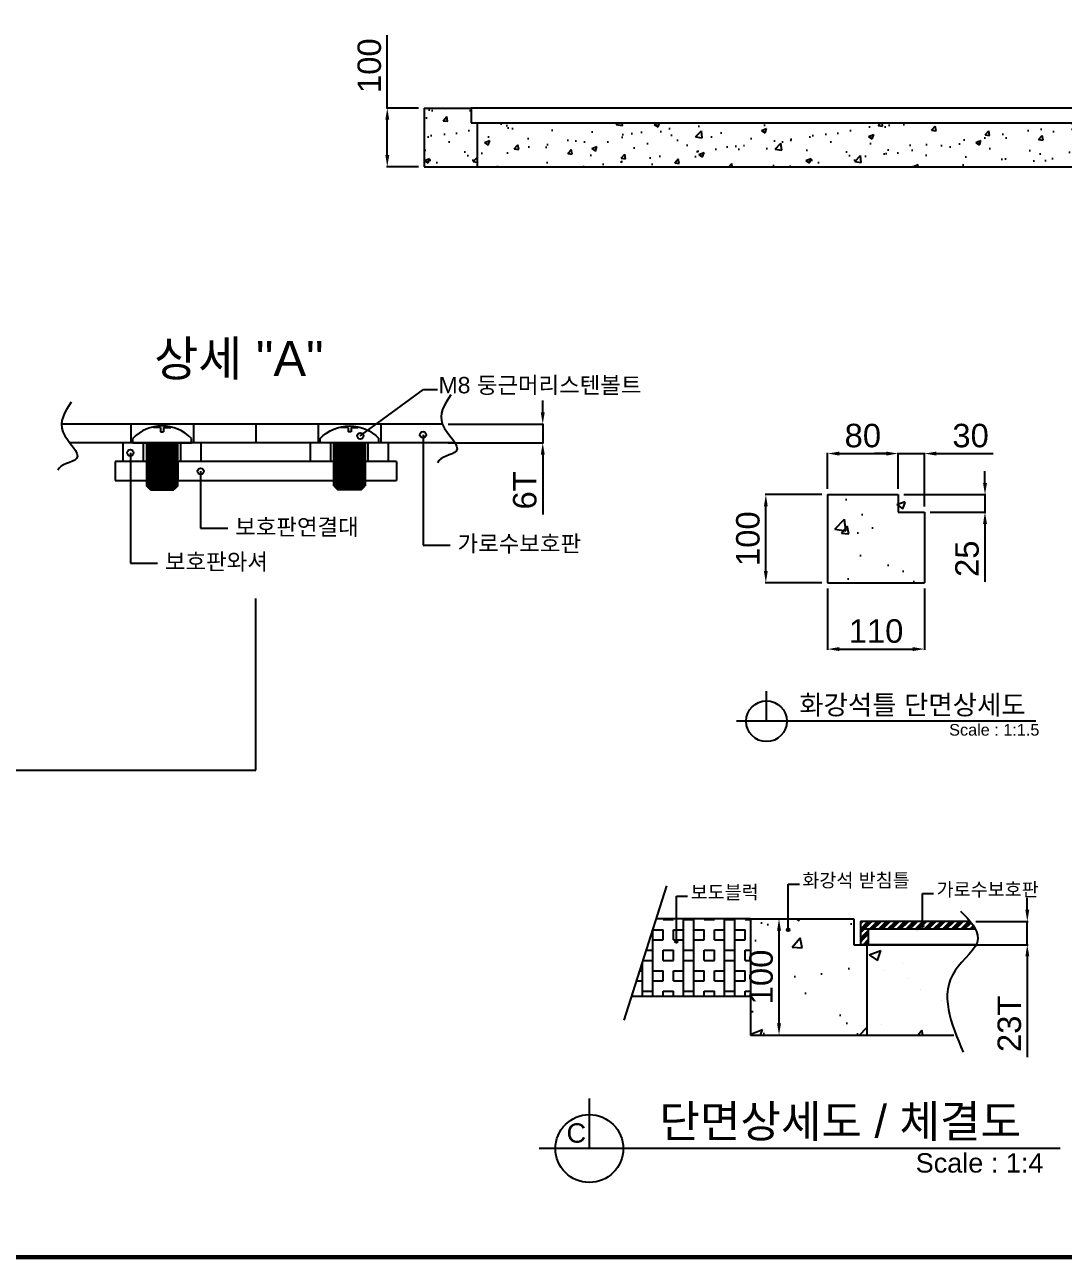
# Model space of a CAD drawing. Header units: millimetres. Extents: x 11916 to 17892, y -30913 to -26687.
# Drawn here: x 14339 to 16108, y -30774 to -28671 of the extents above; entities that cross this region are included whole.
import ezdxf
from ezdxf.enums import TextEntityAlignment as Align

# ---------------------------------------------------------------- set-up
doc = ezdxf.new("R2010")
doc.units = ezdxf.units.MM
doc.layers.add('LAYOUT', color=7, linetype='Continuous')
doc.layers.add('TEXT', color=7, linetype='Continuous')
doc.styles.get("Standard").update_dxf_attribs({"font": 'arial.ttf'})
doc.dimstyles.new('ISO-25', dxfattribs={"dimtxt": 40, "dimasz": 20, "dimexe": 1.25, "dimexo": 10, "dimgap": 10, "dimtad": 1, "dimdec": 0, "dimtxsty": 'Standard', "dimcen": 2.5, "dimclrd": 3, "dimclre": 3, "dimclrt": 3, "dimadec": 0, "dimazin": 0, "dimtfac": 1, "dimtdec": 0, "dimtmove": 0, "dimatfit": 3, "dimfxl": 0, "dimarcsym": 0})

# ---------------------------------------------------------------- blocks, each defined once
blk = doc.blocks.new('*D54')
at = {"color": 3, "lineweight": -2, "transparency": 16777216}
for p, q in [((16046.8, -30178.7), (16046.8, -30158.7)), ((15959.1, -30198.7), (16048.1, -30198.7)), ((16046.8, -30238.3), (16046.8, -30198.7)), ((15968.1, -30238.3), (16048.1, -30238.3)), ((16046.8, -30258.3), (16046.8, -30429.9))]:
    blk.add_line(p, q, dxfattribs=at)
at = {"color": 3, "transparency": 16777216}
for points in [[(16043.5, -30178.7), (16050.2, -30178.7), (16046.8, -30198.7)], [(16050.2, -30258.3), (16043.5, -30258.3), (16046.8, -30238.3)]]:
    blk.add_solid(points, dxfattribs=at)
at = {"layer": 'Defpoints', "color": 0, "transparency": 16777216}
for p in [(15949.1, -30198.7), (16046.8, -30198.7), (15958.1, -30238.3)]:
    blk.add_point(p, dxfattribs=at)
at = {"color": 3, "transparency": 16777216, "insert": (16016.4, -30373.1), "char_height": 40, "attachment_point": 5, "rotation": 90}
blk.add_mtext('23T', dxfattribs=at)
blk = doc.blocks.new('*D16')
at = {"color": 3, "lineweight": -2, "transparency": 16777216}
for p, q in [((15585.4, -30194.3), (15625.1, -30194.3)), ((15623.8, -30372.3), (15623.8, -30214.3)), ((15585.4, -30392.3), (15625.1, -30392.3))]:
    blk.add_line(p, q, dxfattribs=at)
at = {"color": 3, "transparency": 16777216}
for points in [[(15620.5, -30214.3), (15627.2, -30214.3), (15623.8, -30194.3)], [(15620.5, -30372.3), (15627.2, -30372.3), (15623.8, -30392.3)]]:
    blk.add_solid(points, dxfattribs=at)
at = {"layer": 'Defpoints', "color": 0, "transparency": 16777216}
for p in [(15575.4, -30194.3), (15623.8, -30194.3), (15575.4, -30392.3)]:
    blk.add_point(p, dxfattribs=at)
at = {"color": 3, "transparency": 16777216, "insert": (15593.4, -30293.3), "char_height": 40, "attachment_point": 5, "rotation": 90}
blk.add_mtext('100', dxfattribs=at)
blk = doc.blocks.new('*D41')
at = {"color": 3, "lineweight": -2, "transparency": 16777216}
for p, q in [((14956.3, -28813.2), (14956.3, -28688.8)), ((15009.4, -28813.2), (14955.1, -28813.2)), ((14956.3, -28893.2), (14956.3, -28833.2)), ((15009.4, -28913.2), (14955.1, -28913.2))]:
    blk.add_line(p, q, dxfattribs=at)
at = {"color": 3, "transparency": 16777216}
for points in [[(14953, -28833.2), (14959.7, -28833.2), (14956.3, -28813.2)], [(14953, -28893.2), (14959.7, -28893.2), (14956.3, -28913.2)]]:
    blk.add_solid(points, dxfattribs=at)
at = {"layer": 'Defpoints', "color": 0, "transparency": 16777216}
for p in [(14956.3, -28813.2), (15019.4, -28813.2), (15019.4, -28913.2)]:
    blk.add_point(p, dxfattribs=at)
at = {"color": 3, "transparency": 16777216, "insert": (14925.9, -28741), "char_height": 40, "attachment_point": 5, "rotation": 90}
blk.add_mtext('100', dxfattribs=at)
blk = doc.blocks.new('*D55')
at = {"color": 3, "lineweight": -2, "transparency": 16777216}
for p, q in [((-175, 264.3), (-271.6, 264.3)), ((-270.3, 134.3), (-270.3, 244.3)), ((-175, 114.3), (-271.6, 114.3))]:
    blk.add_line(p, q, dxfattribs=at)
at = {"color": 3, "transparency": 16777216}
for points in [[(-267, 244.3), (-273.6, 244.3), (-270.3, 264.3)], [(-273.6, 134.3), (-267, 134.3), (-270.3, 114.3)]]:
    blk.add_solid(points, dxfattribs=at)
at = {"layer": 'Defpoints', "color": 0, "transparency": 16777216}
for p in [(-270.3, 264.3), (-165, 264.3), (-165, 114.3)]:
    blk.add_point(p, dxfattribs=at)
at = {"color": 3, "transparency": 16777216, "insert": (-300.7, 189.3), "char_height": 40, "attachment_point": 5, "rotation": 90}
blk.add_mtext('100', dxfattribs=at)
blk = doc.blocks.new('*D56')
at = {"color": 3, "lineweight": -2, "transparency": 16777216}
for p, q in [((-165, 104.3), (-165, 0)), ((0, 104.3), (0, 0)), ((-145, 1.2), (-20, 1.2))]:
    blk.add_line(p, q, dxfattribs=at)
at = {"color": 3, "transparency": 16777216}
for points in [[(-145, 4.6), (-145, -2.1), (-165, 1.2)], [(-20, -2.1), (-20, 4.6), (0, 1.2)]]:
    blk.add_solid(points, dxfattribs=at)
at = {"layer": 'Defpoints', "color": 0, "transparency": 16777216}
for p in [(-165, 114.3), (0, 114.3), (0, 1.2)]:
    blk.add_point(p, dxfattribs=at)
at = {"color": 3, "transparency": 16777216, "insert": (-82.5, 31.7), "char_height": 40, "attachment_point": 5}
blk.add_mtext('110', dxfattribs=at)
blk = doc.blocks.new('*D57')
at = {"color": 3, "lineweight": -2, "transparency": 16777216}
for p, q in [((-165, 274.3), (-165, 335.5)), ((-145, 334.3), (-65, 334.3)), ((-45, 274.3), (-45, 335.5))]:
    blk.add_line(p, q, dxfattribs=at)
at = {"color": 3, "transparency": 16777216}
for points in [[(-145, 337.6), (-145, 330.9), (-165, 334.3)], [(-65, 330.9), (-65, 337.6), (-45, 334.3)]]:
    blk.add_solid(points, dxfattribs=at)
at = {"layer": 'Defpoints', "color": 0, "transparency": 16777216}
for p in [(-45, 334.3), (-165, 264.3), (-45, 264.3)]:
    blk.add_point(p, dxfattribs=at)
at = {"color": 3, "transparency": 16777216, "insert": (-105, 364.7), "char_height": 40, "attachment_point": 5}
blk.add_mtext('80', dxfattribs=at)
blk = doc.blocks.new('*D58')
at = {"color": 3, "lineweight": -2, "transparency": 16777216}
for p, q in [((-65, 334.3), (-85, 334.3)), ((-45, 274.3), (-45, 335.5)), ((-45, 334.3), (0, 334.3)), ((0, 244.3), (0, 335.5)), ((20, 334.3), (117.1, 334.3))]:
    blk.add_line(p, q, dxfattribs=at)
at = {"color": 3, "transparency": 16777216}
for points in [[(-65, 330.9), (-65, 337.6), (-45, 334.3)], [(20, 337.6), (20, 330.9), (0, 334.3)]]:
    blk.add_solid(points, dxfattribs=at)
at = {"layer": 'Defpoints', "color": 0, "transparency": 16777216}
for p in [(0, 334.3), (-45, 264.3), (0, 234.3)]:
    blk.add_point(p, dxfattribs=at)
at = {"color": 3, "transparency": 16777216, "insert": (78.6, 364.7), "char_height": 40, "attachment_point": 5}
blk.add_mtext('30', dxfattribs=at)
blk = doc.blocks.new('*D59')
at = {"color": 3, "lineweight": -2, "transparency": 16777216}
for p, q in [((103.1, 284.3), (103.1, 304.3)), ((-35, 264.3), (104.4, 264.3)), ((103.1, 264.3), (103.1, 234.3)), ((10, 234.3), (104.4, 234.3)), ((103.1, 214.3), (103.1, 116))]:
    blk.add_line(p, q, dxfattribs=at)
at = {"color": 3, "transparency": 16777216}
for points in [[(99.8, 284.3), (106.5, 284.3), (103.1, 264.3)], [(106.5, 214.3), (99.8, 214.3), (103.1, 234.3)]]:
    blk.add_solid(points, dxfattribs=at)
at = {"layer": 'Defpoints', "color": 0, "transparency": 16777216}
for p in [(-45, 264.3), (0, 234.3), (103.1, 234.3)]:
    blk.add_point(p, dxfattribs=at)
at = {"color": 3, "transparency": 16777216, "insert": (72.7, 155.1), "char_height": 40, "attachment_point": 5, "rotation": 90}
blk.add_mtext('25', dxfattribs=at)
blk = doc.blocks.new('A$C36924EFD')
for p, q in [((0, 45), (0, -45)), ((0, 45), (6, 45)), ((6, -45), (6, 45)), ((0, -45), (6, -45))]:
    blk.add_line(p, q)
blk = doc.blocks.new('*D40')
at = {"color": 3, "lineweight": -2, "transparency": 16777216}
for p, q in [((15221.2, -29331.5), (15221.2, -29311.5)), ((15060.1, -29351.5), (15222.5, -29351.5)), ((15221.2, -29351.5), (15221.2, -29383.4)), ((15060.1, -29383.4), (15222.5, -29383.4)), ((15221.2, -29403.4), (15221.2, -29505.4))]:
    blk.add_line(p, q, dxfattribs=at)
at = {"color": 3, "transparency": 16777216}
for points in [[(15217.9, -29331.5), (15224.6, -29331.5), (15221.2, -29351.5)], [(15224.6, -29403.4), (15217.9, -29403.4), (15221.2, -29383.4)]]:
    blk.add_solid(points, dxfattribs=at)
at = {"layer": 'Defpoints', "color": 0, "transparency": 16777216}
for p in [(15050.1, -29351.5), (15050.1, -29383.4), (15221.2, -29383.4)]:
    blk.add_point(p, dxfattribs=at)
at = {"color": 3, "transparency": 16777216, "insert": (15190.8, -29464.4), "char_height": 40, "attachment_point": 5, "rotation": 90}
blk.add_mtext('6T', dxfattribs=at)
blk = doc.blocks.new('A$C5731754A')
at = {"color": 1}
for p, q in [((-11.2, 19.7), (-11.2, 20.5)), ((-1.9, 19.7), (-11.2, 19.7)), ((-1.9, 19.7), (-1.9, 14.1)), ((1.9, 19.7), (1.9, 14.1)), ((1.9, 19.7), (11.2, 19.7)), ((11.2, 19.7), (11.2, 20.5)), ((-37.5, 0), (-37.5, 5.7)), ((-37.5, 0), (37.5, 0)), ((-20, 0), (-20, -55)), ((-20, 0), (20, 0)), ((-1.9, 14.1), (1.9, 14.1)), ((20, -55), (20, 0)), ((37.5, 0), (37.5, 5.7)), ((-20, -2.5), (20, -2.5)), ((-20, -5), (20, -5)), ((-20, -7.5), (20, -7.5)), ((-20, -7.5), (20, -7.5)), ((-20, -10), (20, -10)), ((-20, -12.5), (20, -12.5)), ((-20, -12.5), (20, -12.5)), ((-20, -15), (20, -15)), ((-20, -17.5), (20, -17.5)), ((-20, -17.5), (20, -17.5)), ((-20, -20), (20, -20)), ((-20, -22.5), (20, -22.5)), ((-20, -22.5), (20, -22.5)), ((-20, -25), (20, -25)), ((-20, -27.5), (20, -27.5)), ((-20, -27.5), (20, -27.5)), ((-20, -30), (20, -30)), ((-20, -32.5), (20, -32.5)), ((-20, -35), (20, -35)), ((-20, -37.5), (20, -37.5)), ((-20, -40), (20, -40)), ((-20, -42.5), (20, -42.5)), ((-20, -45), (20, -45)), ((-20, -47.5), (20, -47.5)), ((-20, -50), (20, -50)), ((-20, -52.5), (20, -52.5)), ((-15, -60), (-20, -55)), ((-20, -55), (20, -55)), ((-17.5, -57.5), (17.5, -57.5)), ((-15, -60), (15, -60)), ((20, -55), (15, -60))]:
    blk.add_line(p, q, dxfattribs=at)
blk.add_arc((0, -30.4), 52, 43.8928, 136.1072, dxfattribs=at)
blk = doc.blocks.new('A$C57602617')
h = blk.add_hatch()
h.set_pattern_fill('AR-CONC', color=256, scale=0.825)
h.set_pattern_definition([(50, (-20131.66, -2672.8), (150.30235, -13.14975), [15.7163, -172.8787]), (355, (-20131.66, -2672.8), (-29.0758, 157.6219), [12.573, -138.3035]), (100.45144, (-20119.13, -2673.9), (121.2265, 144.4721), [13.3568, -146.9245]), (46.1842, (-20131.66, -2630.9), (223.6402, -34.685), [23.5744, -259.318]), (96.6356, (-20113.02, -2633.78), (195.8584, 204.1266), [20.0351, -220.387]), (351.1842, (-20131.66, -2630.9), (195.8584, 204.1266), [18.8595, -207.4543]), (21, (-20110.7, -2641.37), (125.0819, -84.3688), [15.7163, -172.8787]), (326, (-20110.7, -2641.37), (50.9867, 151.9551), [12.573, -138.303]), (71.45144, (-20100.28, -2648.4), (176.0685, 67.5863), [13.3568, -146.9242]), (37.5, (-20131.66, -2672.803), (2.5481, 69.7579), [0, -136.6266, 0, -140.3985, 0, -138.82688]), (7.5, (-20131.66, -2672.8), (55.12622, 82.64897), [0, -80.0481, 0, -133.48335, 0, -52.91137]), (327.5, (-20178.39, -2672.803), (111.86224, -4.72621), [0, -52.3875, 0, -163.449, 0, -216.88425]), (317.5, (-20199.34, -2672.8), (122.20657, 20.97686), [0, -68.10375, 0, -108.5469, 0, -154.01925])])
h.paths.add_polyline_path([(-16.5, 114.3), (-16.5, 231.3), (-33, 231.3), (-33, 264.3), (-165, 264.3), (-165, 114.3)])
for p, q in [((-165, 264.3), (-165, 114.3)), ((-165, 264.3), (-45, 264.3)), ((-45, 264.3), (-45, 234.3)), ((-45, 234.3), (0, 234.3)), ((0, 234.3), (0, 114.3)), ((-165, 114.3), (0, 114.3)), ((-269.2, -121.7), (-269.2, -70.5)), ((189.9, -121.7), (-320.4, -121.7))]:
    blk.add_line(p, q)
blk.add_circle((-269.2, -121.7), 34.7)
at = {"layer": 'TEXT'}
blk.add_text('화강석틀 단면상세도', height=33, dxfattribs=at).set_placement((-20.4, -110.3), align=Align.CENTER)
blk.add_text('Scale : 1:1.5', height=19.8, dxfattribs=at).set_placement((42.1, -146.2))
for base, p1, p2, text, picture, middle in [((-45, 334.3), (-165, 264.3), (-45, 264.3), '80', '*D57', (-105, 364.7)), ((0, 334.3), (-45, 264.3), (0, 234.3), '30', '*D58', (78.6, 364.7)), ((0, 1.2), (-165, 114.3), (0, 114.3), '110', '*D56', (-82.5, 31.7))]:
    dim = blk.add_linear_dim(base=base, p1=p1, p2=p2, text=text, dimstyle='ISO-25')
    dim.commit()
    dim.dimension.update_dxf_attribs({"geometry": picture, "text_midpoint": middle})
dim = blk.add_linear_dim(base=(103.1, 234.3), p1=(-45, 264.3), p2=(0, 234.3), angle=90, text='25', dimstyle='ISO-25', override={"dimtxsty": 'Standard'})
dim.commit()
dim.dimension.update_dxf_attribs({"geometry": '*D59', "text_midpoint": (72.7, 155.1)})
dim = blk.add_linear_dim(base=(-270.3, 264.3), p1=(-165, 114.3), p2=(-165, 264.3), angle=90, text='100', dimstyle='ISO-25')
dim.commit()
dim.dimension.update_dxf_attribs({"geometry": '*D55', "text_midpoint": (-300.7, 189.3)})

msp = doc.modelspace()

# ---------------------------------------------------------------- hatches: boundary and pattern name
h = msp.add_hatch()
h.set_pattern_fill('AR-CONC', color=256, scale=0.5)
h.set_pattern_definition([(50, (2918.4, -30593.274), (91.09233, -7.96954), [9.525, -104.775]), (355, (2918.4, -30593.27), (-17.6217, 95.5284), [7.62, -83.8203]), (100.45144, (2925.995, -30593.94), (73.4706, 87.5589), [8.095, -89.0451]), (46.1842, (2918.4, -30567.87), (135.5395, -21.0212), [14.2875, -157.1625]), (96.6356, (2929.7, -30569.63), (118.702, 123.713), [12.1425, -133.5678]), (351.1842, (2918.4, -30567.87), (118.702, 123.713), [11.43, -125.7299]), (21, (2931.1, -30574.224), (75.8072, -51.1326), [9.525, -104.775]), (326, (2931.1, -30574.22), (30.901, 92.094), [7.62, -83.82]), (71.45144, (2937.42, -30578.485), (106.7082, 40.9614), [8.095, -89.045]), (37.5, (2918.404, -30593.274), (1.5443, 42.27752), [0, -82.804, 0, -85.09, 0, -84.1375]), (7.5, (2918.404, -30593.274), (33.40983, 50.09029), [0, -48.514, 0, -80.899, 0, -32.0675]), (327.5, (2890.083, -30593.274), (67.7953, -2.86437), [0, -31.75, 0, -99.06, 0, -131.445]), (317.5, (2877.38, -30593.274), (74.0646, 12.71325), [0, -41.275, 0, -65.786, 0, -93.345])])
h.paths.add_polyline_path([(15019.4, -28813.2), (15019.4, -28913.2), (15109.4, -28913.2), (15109.4, -28838.2), (15099.4, -28838.2), (15099.4, -28813.2)])
h = msp.add_hatch()
h.set_pattern_fill('AR-CONC', color=256, scale=0.5)
h.set_pattern_definition([(50, (3568.4, -30593.274), (91.09233, -7.96954), [9.525, -104.775]), (355, (3568.4, -30593.27), (-17.6217, 95.5284), [7.62, -83.8203]), (100.45144, (3575.995, -30593.94), (73.4706, 87.5589), [8.095, -89.0451]), (46.1842, (3568.4, -30567.87), (135.5395, -21.0212), [14.2875, -157.1625]), (96.6356, (3579.7, -30569.63), (118.702, 123.713), [12.1425, -133.5678]), (351.1842, (3568.4, -30567.87), (118.702, 123.713), [11.43, -125.7299]), (21, (3581.1, -30574.224), (75.8072, -51.1326), [9.525, -104.775]), (326, (3581.1, -30574.22), (30.901, 92.094), [7.62, -83.82]), (71.45144, (3587.42, -30578.485), (106.7082, 40.9614), [8.095, -89.045]), (37.5, (3568.404, -30593.274), (1.5443, 42.27752), [0, -82.804, 0, -85.09, 0, -84.1375]), (7.5, (3568.404, -30593.274), (33.40983, 50.09029), [0, -48.514, 0, -80.899, 0, -32.0675]), (327.5, (3540.083, -30593.274), (67.7953, -2.86437), [0, -31.75, 0, -99.06, 0, -131.445]), (317.5, (3527.38, -30593.274), (74.0646, 12.71325), [0, -41.275, 0, -65.786, 0, -93.345])])
h.paths.add_polyline_path([(15109.4, -28838.2), (15109.4, -28913.2), (16499.4, -28913.2), (16499.4, -28838.2)])
h = msp.add_hatch()
h.set_pattern_fill('BOX', color=256, scale=2.75)
h.set_pattern_definition([(90, (8895.3, -30579.56), (-69.85, 4e-15), []), (90, (8912.76, -30579.56), (-69.85, 4e-15), []), (0, (8895.3, -30579.56), (0, 69.85), [-17.4625, 17.4625]), (0, (8895.3, -30562.1), (0, 69.85), [-17.4625, 17.4625]), (0, (8895.3, -30544.635), (0, 69.85), [17.4625, -17.4625]), (0, (8895.3, -30527.17), (0, 69.85), [17.4625, -17.4625]), (90, (8930.22, -30579.56), (-69.85, 4e-15), [17.4625, -17.4625]), (90, (8947.684, -30579.56), (-69.85, 4e-15), [17.4625, -17.4625])])
h.paths.add_polyline_path([(15448.9, -30194.3), (15414.8, -30194.3), (15373, -30326.3), (15575.4, -30326.3), (15575.4, -30194.3), (15448.9, -30194.3), (15448.9, -30235.5, -1), (15448.9, -30231)])
h = msp.add_hatch()
h.set_pattern_fill('AR-CONC', color=256, scale=1.1)
h.set_pattern_definition([(50, (-11046.78, -34110.38), (200.4031, -17.533), [20.955, -230.505]), (355, (-11046.78, -34110.38), (-38.7678, 210.1625), [16.764, -184.4046]), (100.45144, (-11030.08, -34111.84), (161.6354, 192.6295), [17.809, -195.8993]), (46.1842, (-11046.78, -34054.5), (298.187, -46.2466), [31.4325, -345.7575]), (96.6356, (-11021.93, -34058.36), (261.1445, 272.1687), [26.7135, -293.849]), (351.1842, (-11046.78, -34054.5), (261.1445, 272.1687), [25.146, -276.6057]), (21, (-11018.84, -34068.47), (166.7758, -112.4917), [20.955, -230.505]), (326, (-11018.84, -34068.47), (67.9822, 202.6068), [16.764, -184.404]), (71.45144, (-11004.94, -34077.85), (234.758, 90.115), [17.809, -195.899]), (37.5, (-11046.78, -34110.384), (3.39746, 93.01054), [0, -182.1688, 0, -187.198, 0, -185.1025]), (7.5, (-11046.78, -34110.38), (73.50163, 110.19863), [0, -106.7308, 0, -177.9778, 0, -70.5485]), (327.5, (-11109.09, -34110.38), (149.14965, -6.30162), [0, -69.85, 0, -217.932, 0, -289.179]), (317.5, (-11137.03, -34110.38), (162.9421, 27.96914), [0, -90.805, 0, -144.7292, 0, -205.359])])
h.paths.add_polyline_path([(15773.4, -30392.3), (15773.4, -30238.3), (15751.4, -30238.3), (15751.4, -30194.3), (15575.4, -30194.3), (15575.4, -30392.3)])

# ---------------------------------------------------------------- linework, layer by layer
for p, q in [((15019.4, -28813.2), (15019.4, -28913.2)), ((15019.4, -28813.2), (15099.4, -28813.2)), ((15099.4, -28813.2), (15099.4, -28838.2)), ((16589.4, -28813.2), (15099.4, -28813.2)), ((15099.4, -28838.2), (15109.4, -28838.2)), ((15109.4, -28838.2), (15109.4, -28913.2)), ((15109.4, -28838.2), (16499.4, -28838.2)), ((15019.4, -28913.2), (15109.4, -28913.2)), ((15109.4, -28913.2), (16499.4, -28913.2)), ((14910.4, -29371.7), (15017.8, -29292.5)), ((15017.8, -29292.5), (15042, -29292.5)), ((15050.1, -29351.5), (14401.2, -29351.5)), ((14732.3, -29351.5), (14732.3, -29383.4)), ((15017.3, -29369.7), (15017.3, -29557.5)), ((15071.6, -29383.4), (14415.5, -29383.4)), ((14506.1, -29415.4), (14506.1, -29383.4)), ((14518.7, -29400.4), (14518.7, -29588.2)), ((14639.2, -29415.4), (14639.2, -29383.4)), ((14825.5, -29415.4), (14825.5, -29383.4)), ((14958.6, -29415.4), (14958.6, -29383.4)), ((14639.2, -29415.4), (14506.1, -29415.4)), ((14958.6, -29415.4), (14825.5, -29415.4)), ((14638.3, -29431.9), (14638.3, -29529)), ((14638.3, -29529), (14684.6, -29529)), ((15017.3, -29557.5), (15063.6, -29557.5)), ((14518.7, -29588.2), (14565, -29588.2)), ((14732.6, -29940.9), (14732.6, -29648.8)), ((14282, -29940.9), (14732.6, -29940.9)), ((15639.3, -30213), (15639.3, -30135.4)), ((15639.3, -30135.4), (15658.5, -30135.4)), ((15360.2, -30366.7), (15432.6, -30138)), ((15448.9, -30233.2), (15448.9, -30155.6)), ((15448.9, -30155.6), (15468, -30155.6)), ((15868, -30206.2), (15868, -30151.1)), ((15868, -30151.1), (15887.2, -30151.1)), ((15575.4, -30194.3), (15414.8, -30194.3)), ((15575.4, -30194.3), (15575.4, -30326.3)), ((15575.4, -30194.3), (15575.4, -30392.3)), ((15575.4, -30194.3), (15751.4, -30194.3)), ((15751.4, -30194.3), (15751.4, -30238.3)), ((15751.4, -30238.3), (15773.4, -30238.3)), ((15751.4, -30238.3), (15991.4, -30238.3)), ((15773.4, -30238.3), (15773.4, -30392.3)), ((15575.4, -30326.3), (15373, -30326.3)), ((15575.4, -30392.3), (15773.4, -30392.3)), ((15773.4, -30392.3), (15921.6, -30392.3)), ((15300.6, -30585.6), (15300.6, -30500.3)), ((16102.9, -30585.6), (15215.3, -30585.6))]:
    msp.add_line(p, q)
at = {"color": 2}
for p, q in [((14519.4, -29351.5), (14519.4, -29383.4)), ((14625.9, -29351.5), (14625.9, -29383.4)), ((14838.8, -29351.5), (14838.8, -29383.4)), ((14945.3, -29351.5), (14945.3, -29383.4)), ((14540.7, -29415.4), (14540.7, -29383.4)), ((14604.6, -29415.4), (14604.6, -29383.4)), ((14860.1, -29415.4), (14860.1, -29383.4)), ((14924, -29415.4), (14924, -29383.4)), ((14548.7, -29415.4), (14548.7, -29447.3)), ((14596.6, -29415.4), (14596.6, -29447.3)), ((14868.1, -29415.4), (14868.1, -29447.3)), ((14916, -29415.4), (14916, -29447.3)), ((15762.4, -30198.7), (15762.4, -30238.3)), ((15949.1, -30198.7), (15762.4, -30198.7)), ((15958.3, -30211.9), (15762.4, -30211.9)), ((15775.6, -30211.9), (15775.6, -30238.3)), ((15958.1, -30238.3), (15762.4, -30238.3))]:
    msp.add_line(p, q, dxfattribs=at)
at = {"color": 4}
for p, q in [((14546, -29415.4), (14546, -29447.3)), ((14599.2, -29415.4), (14599.2, -29447.3)), ((14865.4, -29415.4), (14865.4, -29447.3)), ((14918.7, -29415.4), (14918.7, -29447.3))]:
    msp.add_line(p, q, dxfattribs=at)
at = {"color": 2, "linetype": 'Continuous'}
for p, q in [((15762.4, -30211.7), (15775.4, -30198.7)), ((15762.4, -30199.4), (15763.2, -30198.7)), ((15762.4, -30202.7), (15766.5, -30198.7)), ((15765.5, -30211.9), (15778.7, -30198.7)), ((15768.8, -30211.9), (15782, -30198.7)), ((15777.8, -30211.9), (15791, -30198.7)), ((15781.1, -30211.9), (15794.3, -30198.7)), ((15784.4, -30211.9), (15797.6, -30198.7)), ((15793.3, -30211.9), (15806.5, -30198.7)), ((15796.6, -30211.9), (15809.8, -30198.7)), ((15799.9, -30211.9), (15813.1, -30198.7)), ((15808.9, -30211.9), (15822.1, -30198.7)), ((15812.2, -30211.9), (15825.4, -30198.7)), ((15815.5, -30211.9), (15828.7, -30198.7)), ((15824.4, -30211.9), (15837.6, -30198.7)), ((15827.7, -30211.9), (15840.9, -30198.7)), ((15831, -30211.9), (15844.2, -30198.7)), ((15840, -30211.9), (15853.2, -30198.7)), ((15843.3, -30211.9), (15856.5, -30198.7)), ((15846.6, -30211.9), (15859.8, -30198.7)), ((15855.6, -30211.9), (15868.7, -30198.7)), ((15858.9, -30211.9), (15872, -30198.7)), ((15862.2, -30211.9), (15875.3, -30198.7)), ((15871.1, -30211.9), (15884.3, -30198.7)), ((15874.4, -30211.9), (15887.6, -30198.7)), ((15877.7, -30211.9), (15890.9, -30198.7)), ((15886.7, -30211.9), (15899.9, -30198.7)), ((15890, -30211.9), (15903.2, -30198.7)), ((15893.3, -30211.9), (15906.5, -30198.7)), ((15902.2, -30211.9), (15915.4, -30198.7)), ((15905.5, -30211.9), (15918.7, -30198.7)), ((15908.8, -30211.9), (15922, -30198.7)), ((15917.8, -30211.9), (15931, -30198.7)), ((15921.1, -30211.9), (15934.3, -30198.7)), ((15924.4, -30211.9), (15937.6, -30198.7)), ((15933.3, -30211.9), (15946.5, -30198.7)), ((15936.6, -30211.9), (15949.4, -30199.1)), ((15762.4, -30215), (15765.5, -30211.9)), ((15762.4, -30218.3), (15768.8, -30211.9)), ((15762.4, -30227.2), (15775.6, -30214)), ((15762.4, -30230.5), (15775.6, -30217.3)), ((15765.5, -30211.9), (15765.5, -30211.9)), ((15768.8, -30211.9), (15768.8, -30211.9)), ((15768.8, -30227.4), (15775.6, -30220.6)), ((15777.8, -30211.9), (15777.8, -30211.9)), ((15781.1, -30211.9), (15781.1, -30211.9)), ((15784.4, -30211.9), (15784.4, -30211.9)), ((15796.6, -30211.9), (15796.6, -30211.9)), ((15799.9, -30211.9), (15799.9, -30211.9)), ((15808.9, -30211.9), (15808.9, -30211.9)), ((15812.2, -30211.9), (15812.2, -30211.9)), ((15815.5, -30211.9), (15815.5, -30211.9)), ((15827.7, -30211.9), (15827.7, -30211.9)), ((15831, -30211.9), (15831, -30211.9)), ((15843.3, -30211.9), (15843.3, -30211.9)), ((15846.6, -30211.9), (15846.6, -30211.9)), ((15855.5, -30211.9), (15855.6, -30211.9)), ((15858.8, -30211.9), (15858.9, -30211.9)), ((15862.1, -30211.9), (15862.2, -30211.9)), ((15874.4, -30211.9), (15874.4, -30211.9)), ((15877.7, -30211.9), (15877.7, -30211.9)), ((15890, -30211.9), (15890, -30211.9)), ((15893.3, -30211.9), (15893.3, -30211.9)), ((15902.2, -30211.9), (15902.2, -30211.9)), ((15905.5, -30211.9), (15905.5, -30211.9)), ((15908.8, -30211.9), (15908.8, -30211.9)), ((15917.8, -30211.9), (15917.8, -30211.9)), ((15921.1, -30211.9), (15921.1, -30211.9)), ((15924.4, -30211.9), (15924.4, -30211.9)), ((15939.9, -30211.9), (15950.9, -30200.9)), ((15939.9, -30211.9), (15939.9, -30211.9)), ((15948.9, -30211.9), (15954.7, -30206)), ((15948.9, -30211.9), (15948.9, -30211.9)), ((15952.2, -30211.9), (15956.1, -30208)), ((15952.2, -30211.9), (15952.2, -30211.9)), ((15955.5, -30211.9), (15957.3, -30210.1)), ((15955.5, -30211.9), (15955.5, -30211.9)), ((15762.4, -30233.8), (15768.8, -30227.4)), ((15766.9, -30238.3), (15775.6, -30229.6)), ((15770.2, -30238.3), (15775.6, -30232.9)), ((15773.5, -30238.3), (15775.6, -30236.2))]:
    msp.add_line(p, q, dxfattribs=at)
at = {"linetype": 'Continuous'}
for p, q in [((15777.5, -30255.8), (15797.1, -30248.3)), ((15777.5, -30255.8), (15791.4, -30265.2)), ((15791.4, -30265.2), (15797.1, -30248.3)), ((15801.5, -30282), (15801.5, -30282)), ((15834.9, -30270.6), (15834.9, -30270.6)), ((15842.2, -30296), (15842.2, -30296)), ((15865, -30315), (15865, -30315)), ((15901.1, -30333.6), (15901.1, -30333.6)), ((15798.1, -30375.1), (15798.1, -30375.1)), ((15860.4, -30392.3), (15867.3, -30384.1)), ((15868.7, -30392.3), (15867.2, -30384.1))]:
    msp.add_line(p, q, dxfattribs=at)
for centre, radius in [((14910.4, -29371.7), 5.35), ((15017.3, -29369.7), 5.35), ((14518.7, -29400.4), 5.35), ((14638.3, -29431.9), 5.35), ((15639.3, -30213), 2.21), ((15868, -30206.2), 2.21), ((15448.9, -30233.2), 2.21), ((15300.6, -30585.6), 57.8)]:
    msp.add_circle(centre, radius)
for points in [[(14417.6, -29314.3), (14406.9, -29330.7), (14385.9, -29363), (14452.5, -29414.4), (14398.1, -29419.3), (14395, -29430)], [(15064.4, -29301.7), (15053.7, -29318.1), (15032.7, -29350.4), (15099.4, -29401.7), (15045, -29406.6), (15041.9, -29417.3)]]:
    msp.add_open_spline(points, degree=3, knots=[0, 0, 0, 0, 39.447543, 77.809698, 105.591097, 105.591097, 105.591097, 105.591097])
msp.add_spline([(15933.2, -30181), (15962.6, -30227.5), (15923.8, -30282.5), (15937.6, -30421.6)], degree=3)
at = {"layer": 'LAYOUT', "const_width": 7.11}
msp.add_lwpolyline([(12058, -30770.7), (17749.8, -30770.7), (17749.8, -26829.1), (12058, -26829.1)], close=True, dxfattribs=at)

# ---------------------------------------------------------------- block references
at = {"yscale": 1.331, "zscale": 1.331}
for p, xscale in [((14572.6, -29383.4), 1.331), ((14892.1, -29383.4), -1.331)]:
    msp.add_blockref('A$C5731754A', p, dxfattribs=dict(at, xscale=xscale))
msp.add_blockref('A$C57602617', (15871.6, -29736))
at = {"xscale": 5.324000000000002, "yscale": 5.324000000000002, "zscale": 5.324000000000002, "rotation": 270}
msp.add_blockref('A$C36924EFD', (14732.3, -29415.4), dxfattribs=at)

# ---------------------------------------------------------------- texts
at = {"color": 4}
msp.add_text('상세 "A"', height=59.9, dxfattribs=at).set_placement((14559, -29269.7))
for s, height, p in [('M8 둥근머리스텐볼트', 27.951, (15043.8, -29299.1)), ('보호판연결대', 27.95, (14697.2, -29540.6)), ('가로수보호판', 27.95, (15076.1, -29569)), ('보호판와셔', 27.95, (14577.5, -29599.7)), ('화강석 받침틀', 23.1, (15663.6, -30140.2)), ('보도블럭', 23.1, (15473.2, -30160.4)), ('가로수보호판', 23.1, (15892.3, -30155.8)), ('C', 33, (15261.8, -30575.6))]:
    msp.add_text(s, height=height).set_placement(p)
at = {"layer": 'TEXT'}
msp.add_text('단면상세도 / 체결도', height=55, dxfattribs=at).set_placement((15728.1, -30566.6), align=Align.CENTER)
msp.add_text('Scale : 1:4', height=33, dxfattribs=at).set_placement((15856.6, -30626.5))

# ---------------------------------------------------------------- dimensions: what is measured, and where the dimension line sits
dim = msp.add_linear_dim(base=(14956.3, -28813.2), p1=(15019.4, -28913.2), p2=(15019.4, -28813.2), angle=90, dimstyle='ISO-25')
dim.commit()
dim.dimension.update_dxf_attribs({"geometry": '*D41', "text_midpoint": (14925.9, -28741)})
for base, p1, p2, text, picture, middle in [((15221.2, -29383.4), (15050.1, -29351.5), (15050.1, -29383.4), '6T', '*D40', (15190.8, -29464.4)), ((15623.8, -30194.3), (15575.4, -30392.3), (15575.4, -30194.3), '100', '*D16', (15593.4, -30293.3))]:
    dim = msp.add_linear_dim(base=base, p1=p1, p2=p2, angle=90, text=text, dimstyle='ISO-25')
    dim.commit()
    dim.dimension.update_dxf_attribs({"geometry": picture, "text_midpoint": middle})
dim = msp.add_linear_dim(base=(16046.8, -30198.7), p1=(15958.1, -30238.3), p2=(15949.1, -30198.7), angle=90, text='23T', dimstyle='ISO-25', override={"dimtxsty": 'Standard'})
dim.commit()
dim.dimension.update_dxf_attribs({"geometry": '*D54', "text_midpoint": (16046.8, -30373.1), "dimtype": 160})

doc.saveas('drawing.dxf')
